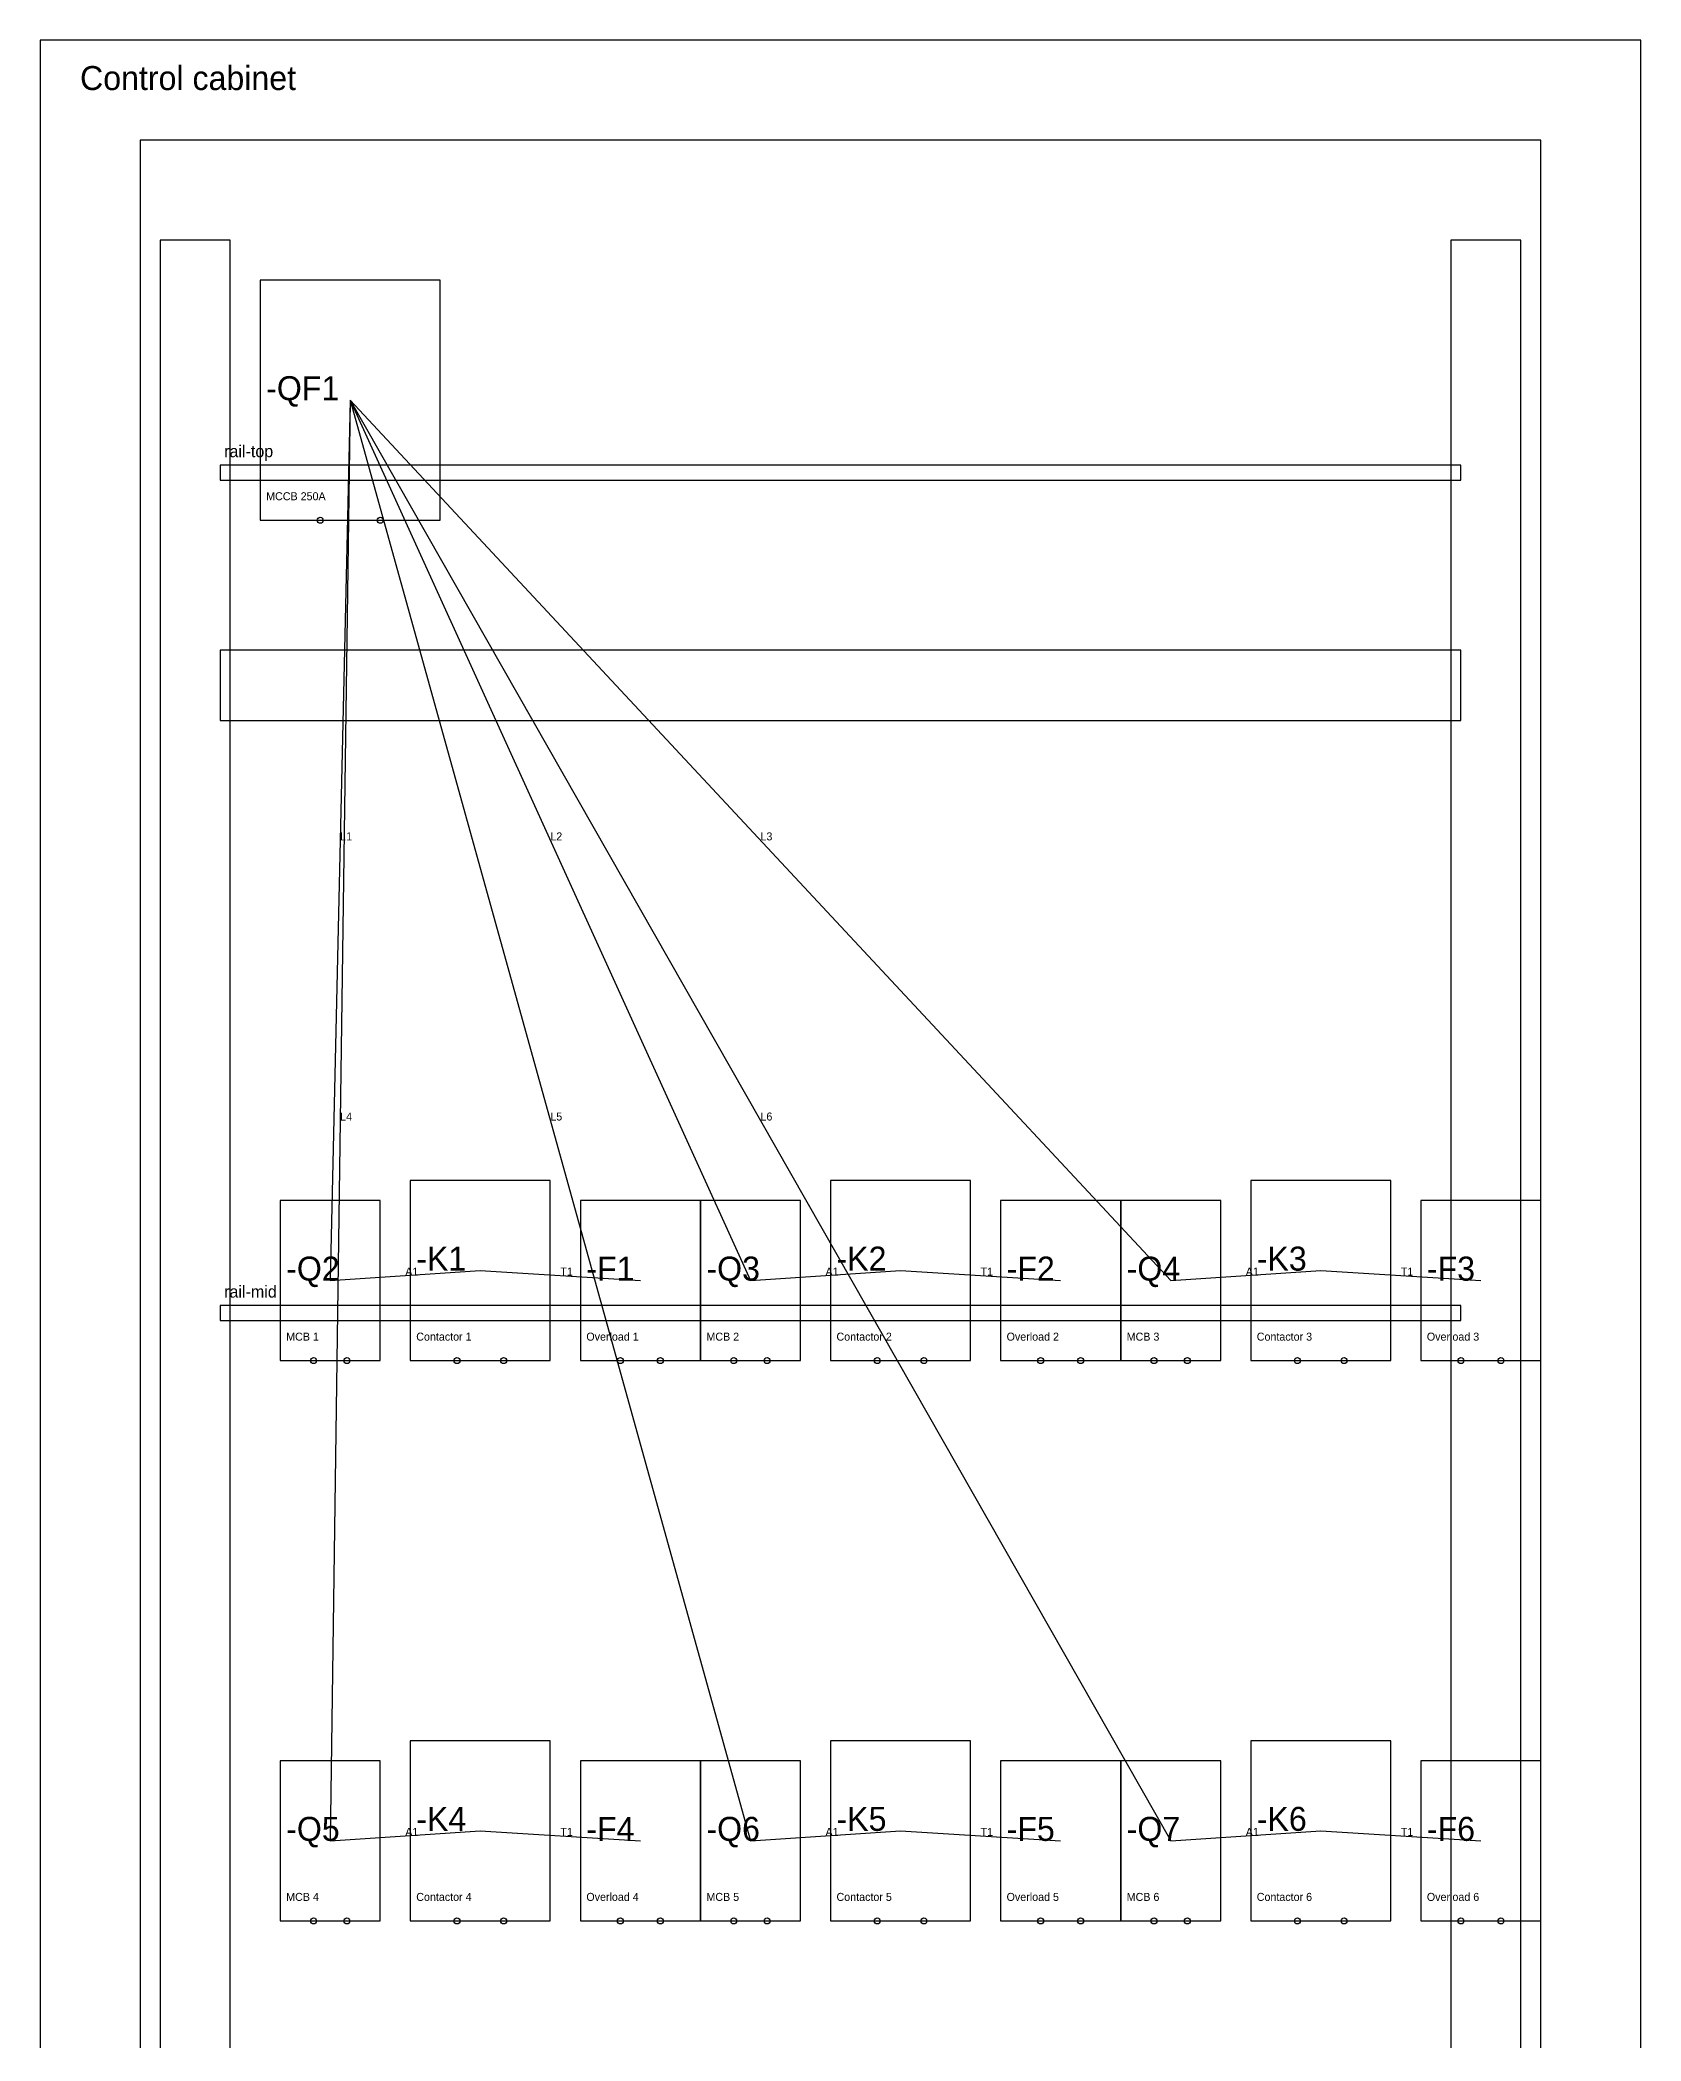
# Model space of a CAD drawing. Header units: millimetres. Extents: x 0 to 800, y 0 to 2000.
# Drawn here: x 0 to 800, y 1000 to 2000 of the extents above; entities that cross this region are included whole.
import ezdxf

# ---------------------------------------------------------------- set-up
doc = ezdxf.new("R2010")
doc.units = ezdxf.units.MM

msp = doc.modelspace()

# ---------------------------------------------------------------- linework, layer by layer
at = {"layer": 'COMPONENT'}
for p, q in [((200, 1880), (110, 1880)), ((110, 1880), (110, 1760)), ((200, 1760), (200, 1880)), ((110, 1760), (200, 1760)), ((255, 1430), (185, 1430)), ((185, 1430), (185, 1340)), ((255, 1340), (255, 1430)), ((465, 1430), (395, 1430)), ((395, 1430), (395, 1340)), ((465, 1340), (465, 1430)), ((675, 1430), (605, 1430)), ((605, 1430), (605, 1340)), ((675, 1340), (675, 1430)), ((170, 1420), (120, 1420)), ((120, 1420), (120, 1340)), ((170, 1340), (170, 1420)), ((330, 1420), (270, 1420)), ((270, 1420), (270, 1340)), ((330, 1340), (330, 1420)), ((380, 1420), (330, 1420)), ((330, 1420), (330, 1340)), ((380, 1340), (380, 1420)), ((540, 1420), (480, 1420)), ((480, 1420), (480, 1340)), ((540, 1340), (540, 1420)), ((590, 1420), (540, 1420)), ((540, 1420), (540, 1340)), ((590, 1340), (590, 1420)), ((750, 1420), (690, 1420)), ((690, 1420), (690, 1340)), ((750, 1340), (750, 1420)), ((120, 1340), (170, 1340)), ((185, 1340), (255, 1340)), ((270, 1340), (330, 1340)), ((330, 1340), (380, 1340)), ((395, 1340), (465, 1340)), ((480, 1340), (540, 1340)), ((540, 1340), (590, 1340)), ((605, 1340), (675, 1340)), ((690, 1340), (750, 1340)), ((255, 1150), (185, 1150)), ((185, 1150), (185, 1060)), ((255, 1060), (255, 1150)), ((465, 1150), (395, 1150)), ((395, 1150), (395, 1060)), ((465, 1060), (465, 1150)), ((675, 1150), (605, 1150)), ((605, 1150), (605, 1060)), ((675, 1060), (675, 1150)), ((170, 1140), (120, 1140)), ((120, 1140), (120, 1060)), ((170, 1060), (170, 1140)), ((330, 1140), (270, 1140)), ((270, 1140), (270, 1060)), ((330, 1060), (330, 1140)), ((380, 1140), (330, 1140)), ((330, 1140), (330, 1060)), ((380, 1060), (380, 1140)), ((540, 1140), (480, 1140)), ((480, 1140), (480, 1060)), ((540, 1060), (540, 1140)), ((590, 1140), (540, 1140)), ((540, 1140), (540, 1060)), ((590, 1060), (590, 1140)), ((750, 1140), (690, 1140)), ((690, 1140), (690, 1060)), ((750, 1060), (750, 1140)), ((120, 1060), (170, 1060)), ((185, 1060), (255, 1060)), ((270, 1060), (330, 1060)), ((330, 1060), (380, 1060)), ((395, 1060), (465, 1060)), ((480, 1060), (540, 1060)), ((540, 1060), (590, 1060)), ((605, 1060), (675, 1060)), ((690, 1060), (750, 1060))]:
    msp.add_line(p, q, dxfattribs=at)
at = {"layer": 'DIN_RAIL'}
for p, q in [((710, 1787.5), (90, 1787.5)), ((90, 1787.5), (90, 1780)), ((90, 1780), (710, 1780)), ((710, 1780), (710, 1787.5)), ((710, 1367.5), (90, 1367.5)), ((90, 1367.5), (90, 1360)), ((90, 1360), (710, 1360)), ((710, 1360), (710, 1367.5))]:
    msp.add_line(p, q, dxfattribs=at)
at = {"layer": 'ENCLOSURE'}
for p, q in [((800, 2000), (0, 2000)), ((0, 2000), (0, 0)), ((800, 0), (800, 2000))]:
    msp.add_line(p, q, dxfattribs=at)
at = {"layer": 'MOUNTING_PLATE'}
for p, q in [((750, 1950), (50, 1950)), ((50, 1950), (50, 50)), ((750, 50), (750, 1950))]:
    msp.add_line(p, q, dxfattribs=at)
at = {"layer": 'TERMINAL'}
for centre in [(140, 1760), (170, 1760), (136.6667, 1340), (153.3333, 1340), (208.3333, 1340), (231.6667, 1340), (290, 1340), (310, 1340), (346.6667, 1340), (363.3333, 1340), (418.3333, 1340), (441.6667, 1340), (500, 1340), (520, 1340), (556.6667, 1340), (573.3333, 1340), (628.3333, 1340), (651.6667, 1340), (710, 1340), (730, 1340), (136.6667, 1060), (153.3333, 1060), (208.3333, 1060), (231.6667, 1060), (290, 1060), (310, 1060), (346.6667, 1060), (363.3333, 1060), (418.3333, 1060), (441.6667, 1060), (500, 1060), (520, 1060), (556.6667, 1060), (573.3333, 1060), (628.3333, 1060), (651.6667, 1060), (710, 1060), (730, 1060)]:
    msp.add_circle(centre, 1.5, dxfattribs=at)
at = {"layer": 'WIRE'}
for p, q in [((155, 1820), (145, 1380)), ((155, 1820), (145, 1100)), ((155, 1820), (355, 1380)), ((155, 1820), (565, 1380)), ((155, 1820), (355, 1100)), ((155, 1820), (565, 1100)), ((145, 1380), (220, 1385)), ((220, 1385), (300, 1380)), ((355, 1380), (430, 1385)), ((430, 1385), (510, 1380)), ((565, 1380), (640, 1385)), ((640, 1385), (720, 1380)), ((145, 1100), (220, 1105)), ((220, 1105), (300, 1100)), ((355, 1100), (430, 1105)), ((430, 1105), (510, 1100)), ((565, 1100), (640, 1105)), ((640, 1105), (720, 1100))]:
    msp.add_line(p, q, dxfattribs=at)
at = {"layer": 'WIRE_DUCT'}
for p, q in [((95, 1900), (60, 1900)), ((60, 1900), (60, 120)), ((95, 120), (95, 1900)), ((740, 1900), (705, 1900)), ((705, 1900), (705, 120)), ((740, 120), (740, 1900)), ((710, 1695), (90, 1695)), ((90, 1695), (90, 1660)), ((710, 1660), (710, 1695)), ((90, 1660), (710, 1660))]:
    msp.add_line(p, q, dxfattribs=at)

# ---------------------------------------------------------------- texts
at = {"layer": 'TAG'}
for s, p in [('-QF1', (113, 1820)), ('-Q2', (123, 1380)), ('-K1', (188, 1385)), ('-F1', (273, 1380)), ('-Q3', (333, 1380)), ('-K2', (398, 1385)), ('-F2', (483, 1380)), ('-Q4', (543, 1380)), ('-K3', (608, 1385)), ('-F3', (693, 1380)), ('-Q5', (123, 1100)), ('-K4', (188, 1105)), ('-F4', (273, 1100)), ('-Q6', (333, 1100)), ('-K5', (398, 1105)), ('-F5', (483, 1100)), ('-Q7', (543, 1100)), ('-K6', (608, 1105)), ('-F6', (693, 1100))]:
    msp.add_text(s, height=12, dxfattribs=at).set_placement(p)
at = {"layer": 'TEXT'}
for s, height, p in [('Control cabinet', 12, (20, 1975)), ('rail-top', 6, (92, 1791.5)), ('MCCB 250A', 4, (113, 1770)), ('rail-mid', 6, (92, 1371.5)), ('MCB 1', 4, (123, 1350)), ('Contactor 1', 4, (188, 1350)), ('Overload 1', 4, (273, 1350)), ('MCB 2', 4, (333, 1350)), ('Contactor 2', 4, (398, 1350)), ('Overload 2', 4, (483, 1350)), ('MCB 3', 4, (543, 1350)), ('Contactor 3', 4, (608, 1350)), ('Overload 3', 4, (693, 1350)), ('MCB 4', 4, (123, 1070)), ('Contactor 4', 4, (188, 1070)), ('Overload 4', 4, (273, 1070)), ('MCB 5', 4, (333, 1070)), ('Contactor 5', 4, (398, 1070)), ('Overload 5', 4, (483, 1070)), ('MCB 6', 4, (543, 1070)), ('Contactor 6', 4, (608, 1070)), ('Overload 6', 4, (693, 1070))]:
    msp.add_text(s, height=height, dxfattribs=at).set_placement(p)
at = {"layer": 'WIRE_LABEL'}
for s, p in [('L1', (150, 1600)), ('L2', (255, 1600)), ('L3', (360, 1600)), ('L4', (150, 1460)), ('L5', (255, 1460)), ('L6', (360, 1460)), ('A1', (182.5, 1382.5)), ('T1', (260, 1382.5)), ('A1', (392.5, 1382.5)), ('T1', (470, 1382.5)), ('A1', (602.5, 1382.5)), ('T1', (680, 1382.5)), ('A1', (182.5, 1102.5)), ('T1', (260, 1102.5)), ('A1', (392.5, 1102.5)), ('T1', (470, 1102.5)), ('A1', (602.5, 1102.5)), ('T1', (680, 1102.5))]:
    msp.add_text(s, height=4, dxfattribs=at).set_placement(p)

doc.saveas('drawing.dxf')
